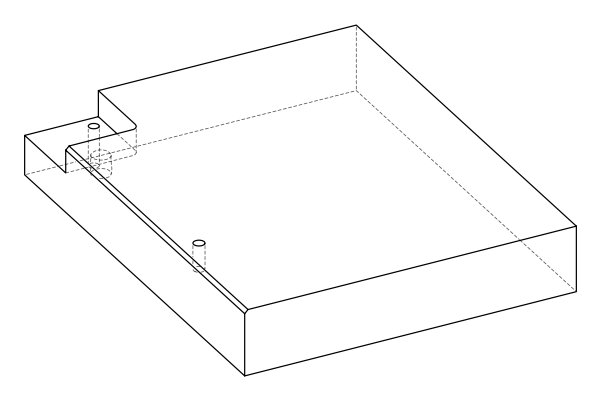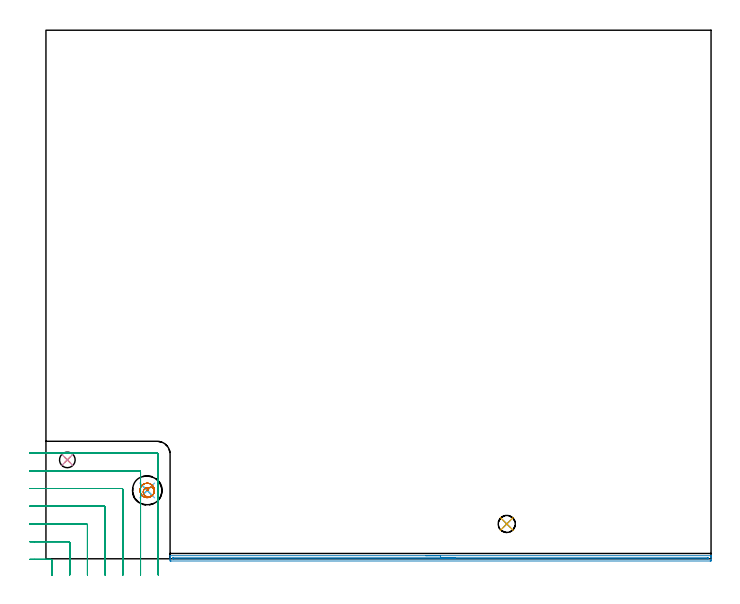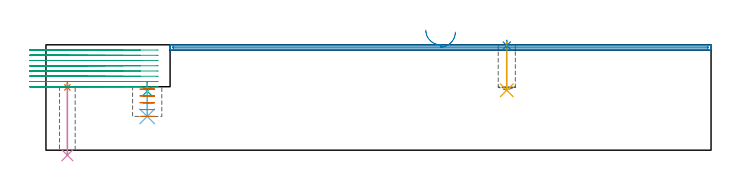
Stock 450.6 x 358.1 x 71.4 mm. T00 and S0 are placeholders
(PLAN: 9 operations, 6 tool changes, 20 min)
(1 SPOT_DRILL | STEP1HOLE | NXT0321_9005460120000 | 0.03 min | 3095 mm3)
(2 SPOT_DRILL_1 | STEP1POCKET | NXT0321_9005460120000 | 0.03 min | 1 mm3)
(3 SPOT_DRILL_2 | STEP1POCKET_1 | NXT0321_9005460120000 | 0.06 min | 3381 mm3)
(4 DRILL_THROUGH_HOLE_INTO_CENTER | STEP1HOLE | NXT0301_077 | 0.2 min | 3841 mm3)
(5 DRILL_BLIND_HOLE_INTO_CENTER | STEP1POCKET | NXT0301_087 | 0.13 min | 3090 mm3)
(6 DRILL_BLIND_HOLE_INTO_CENTER_1 | STEP1POCKET_1 | NXT0301_128 | 0.1 min | 1961 mm3)
(7 MILL_ROUGH_BLIND_HOLE_CONTOUR | STEP1POCKET_1 | NXT0201_013 | Spiral | 1.15 min | 9570 mm3)
(8 AREA_MILL | FG_CHAMFER_SURFACE | UGT0205_001 | 6.01 min | 2392 mm3)
(9 MILL_CORNER_NOTCH_RECTANGULAR | CORNER_NOTCH_RECTANGULAR | UGT0201_008 | Follow Part, ap 4, ae 75% | 12.26 min | 177755 mm3)
(TOOL NXT0321_9005460120000 | NC Spot Drill, 142deg, 12mm, Carbide, Uncoated | D12 PA142 FL30 Z2)
(TOOL NXT0301_077 | Carbide Drill 10.6mm [860.1-1060-053A1-MM 2214] | D10.6 PA140 FL71 Z2)
(TOOL NXT0301_087 | Carbide Drill 11.6mm [860.1-1160-058A1-MM 2214] | D11.6 PA140 FL72 Z2)
(TOOL NXT0301_128 | Carbide Drill 12mm [861.1-1200-036A1-GP GC34] | D12 PA150 FL37.4 Z2)
(TOOL NXT0201_013 | ENDMILL 10mm | D10 FL30 Z4)
(TOOL UGT0205_001 | Chamfer Mill 20 x 3 x 45 deg. | D20 FL50 Z2)
(TOOL UGT0201_008 | End Mill 16 mm | D16 FL32 Z4)
(OP 1 SPOT_DRILL)
G17 G21 G94 G90
T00 M6
G54
G17 G0 G90 X14.5 Y67. S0 M3
G43 Z81.4 H0
G94 G81 G98 Z42.539 F250. R46.
G80
M5
M2
(OP 2 SPOT_DRILL_1)
G17 G21 G94 G90
T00 M6
G54
G17 G0 G90 X312.2 Y23.6 S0 M3
G43 Z81.4 H0
G94 G81 G98 Z70.901 F250. R74.4
G80
M5
M2
(OP 3 SPOT_DRILL_2)
G17 G21 G94 G90
T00 M6
G54
G17 G0 G90 X68.6 Y46.3 S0 M3
G43 Z81.4 H0
G94 G81 G98 Z40. F250. R46.
G80
M5
M2
(OP 4 DRILL_THROUGH_HOLE_INTO_CENTER)
G17 G21 G94 G90
T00 M6
G54
G17 G0 G90 X14.5 Y67. S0 M3
G43 Z81.4 H1
G94 G73 G98 Z-3.429 F250. Q9.286 R45.
G80
M5
M2
(OP 5 DRILL_BLIND_HOLE_INTO_CENTER)
G17 G21 G94 G90
T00 M6
G54
G17 G0 G90 X312.2 Y23.6 S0 M3
G43 Z81.4 H1
G94 G81 G98 Z40.6 F250. R73.4
G80
M5
M2
(OP 6 DRILL_BLIND_HOLE_INTO_CENTER_1)
G17 G21 G94 G90
T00 M6
G54
G17 G0 G90 X68.6 Y46.3 S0 M3
G43 Z81.4 H1
G94 G81 G98 Z22.9 F250. R45.
G80
M5
M2
(OP 7 MILL_ROUGH_BLIND_HOLE_CONTOUR)
G17 G21 G94 G90
T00 M6
G54
G17 G0 G90 X68.6 Y46.3 S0 M3
G43 Z81.4 H0
Z41.38
G94 G3 X68.655 Y48.04 R0.871 F250.
X66.155 Y46.454 R2.518
X68.839 Y42.022 R3.252
X73.461 Y45.686 R4.215
X69.214 Y51.161 R4.9
X73.461 Y45.686 R-4.9
X71.338 Y48.424 R2.45
X68.6 Y46.3 R2.45
G0 Z36.76
G3 X68.655 Y48.04 R0.871
X66.155 Y46.454 R2.518
X68.839 Y42.022 R3.252
X73.461 Y45.686 R4.215
X69.214 Y51.161 R4.9
X73.461 Y45.686 R-4.9
X71.338 Y48.424 R2.45
X68.6 Y46.3 R2.45
G0 Z32.14
G3 X68.655 Y48.04 R0.871
X66.155 Y46.454 R2.518
X68.839 Y42.022 R3.252
X73.461 Y45.686 R4.215
X69.214 Y51.161 R4.9
X73.461 Y45.686 R-4.9
X71.338 Y48.424 R2.45
X68.6 Y46.3 R2.45
G0 Z27.52
G3 X68.655 Y48.04 R0.871
X66.155 Y46.454 R2.518
X68.839 Y42.022 R3.252
X73.461 Y45.686 R4.215
X69.214 Y51.161 R4.9
X73.461 Y45.686 R-4.9
X71.338 Y48.424 R2.45
X68.6 Y46.3 R2.45
G0 Z22.9
G3 X68.655 Y48.04 R0.871
X66.155 Y46.454 R2.518
X68.839 Y42.022 R3.252
X73.461 Y45.686 R4.215
X69.214 Y51.161 R4.9
X73.461 Y45.686 R-4.9
X71.338 Y48.424 R2.45
X68.6 Y46.3 R2.45
G0 Z81.4
M5
M2
(OP 8 AREA_MILL)
G17 G21 G94 G90
T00 M6
G54
G17 G0 G90 X257.353 Y2.1 S1061 M3
G43 Z81.4 H0
G94 G1 X257.392 Z80.528 F250.
X257.505 Z79.663
X257.694 Z78.812
X257.957 Z77.98
X258.29 Z77.174
X258.693 Z76.4
X259.162 Z75.664
X259.693 Z74.972
X260.282 Z74.329
X260.926 Z73.739
X261.618 Z73.208
X262.353 Z72.74
X263.127 Z72.337
X263.933 Z72.003
X264.765 Z71.741
X265.617 Z71.552
X266.482 Z71.438
X267.353 Z71.4
X450.432
X450.536 Y2.096 Z71.39
X450.564 Y2.09 Z71.383
X450.59 Y2.076 Z71.368
X450.6 Y1.743 Z71.042
Y1.405 Z70.704
Y0.742 Z70.036
Y-0.473 Z68.823
X450.596 Y-1.025 Z68.27
X450.591 Y-1.491 Z67.805
X450.46 Y-1.494 Z67.802
X449.986 Y-1.5 Z67.8
X84.714
X84.24 Y-1.494 Z67.802
X84.109 Y-1.49 Z67.805
X84.1 Y-1.025 Z68.269
Y-0.473 Z68.823
Y-0.142 Z69.154
Y0.41 Z69.706
Y0.742 Z70.036
Y1.743 Z71.043
X84.107 Y2.088 Z71.379
X84.109 Y2.097 Z71.388
X84.268 Y2.1 Z71.4
X267.353
Y0.686 Z69.986
X448.257 Y0.685 Z69.985
X448.583 Y0.679 Z69.979
X448.59 Y0.574 Z69.874
X448.596 Y0.35 Z69.65
X448.59 Y0.102 Z69.402
X448.58 Y-0.079 Z69.221
X448.087 Y-0.086 Z69.214
X86.5 Y-0.085 Z69.215
X86.443
X86.117 Y-0.079 Z69.221
X86.11 Y0.026 Z69.326
X86.103 Y0.251 Z69.551
X86.108 Y0.602 Z69.902
X86.11 Y0.674 Z69.974
X86.126 Y0.679 Z69.979
X86.175 Y0.682 Z69.982
X86.277 Y0.684 Z69.984
X86.481 Y0.686 Z69.986
X267.353
X268.225 Z70.024
X269.09 Z70.138
X269.942 Z70.326
X270.774 Z70.589
X271.58 Z70.923
X272.353 Z71.325
X273.089 Z71.794
X273.781 Z72.325
X274.425 Z72.915
X275.014 Z73.558
X275.545 Z74.25
X276.014 Z74.986
X276.417 Z75.76
X276.75 Z76.566
X277.013 Z77.398
X277.202 Z78.249
X277.315 Z79.114
X277.353 Z79.986
G0 Z81.4
M5
M2
(OP 9 MILL_CORNER_NOTCH_RECTANGULAR)
G17 G21 G94 G90
T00 M6
G54
G17 G0 G90 X4.1 Y-11. S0 M3
G43 Z81.4 H0
Z67.85
G94 G1 Y-8. F250.
Y-1.194 F500.
G3 X3.306 Y-0.4 R0.8
G1 X-7.99
X-10.99 F250.
G0 Z81.4
X16.1 Y-11.
Z67.85
G1 Y-8.
Y10.806 F500.
G3 X15.306 Y11.6 R0.8
G1 X-8.
X-11. F250.
G0 Z81.4
X28.1 Y-11.
Z67.85
G1 Y-8.
Y22.805 F500.
G3 X27.305 Y23.6 R0.8
G1 X-8.
X-11. F250.
G0 Z81.4
X40.1 Y-11.
Z67.85
G1 Y-8.
Y34.805 F500.
G3 X39.305 Y35.6 R0.8
G1 X-8.
X-11. F250.
G0 Z81.4
X52.1 Y-11.
Z67.85
G1 Y-8.
Y46.805 F500.
G3 X51.305 Y47.6 R0.8
G1 X-8.
X-11. F250.
G0 Z81.4
X64.1 Y-11.
Z67.85
G1 Y-8.
Y58.804 F500.
G3 X63.304 Y59.6 R0.8
G1 X-8.
X-11. F250.
G0 Z81.4
X76.1 Y-11.
Z67.85
G1 Y-8.
Y70.8 F500.
G3 X75.3 Y71.6 R0.8
G1 X-8.
X-11. F250.
G0 Z81.4
X4.1 Y-11.
Z64.3
G1 Y-8.
Y-1.194 F500.
G3 X3.306 Y-0.4 R0.8
G1 X-7.99
X-10.99 F250.
G0 Z81.4
X16.1 Y-11.
Z64.3
G1 Y-8.
Y10.805 F500.
G3 X15.305 Y11.6 R0.8
G1 X-8.
X-11. F250.
G0 Z81.4
X28.1 Y-11.
Z64.3
G1 Y-8.
Y22.805 F500.
G3 X27.305 Y23.6 R0.8
G1 X-8.
X-11. F250.
G0 Z81.4
X40.1 Y-11.
Z64.3
G1 Y-8.
Y34.805 F500.
G3 X39.305 Y35.6 R0.8
G1 X-8.
X-11. F250.
G0 Z81.4
X52.1 Y-11.
Z64.3
G1 Y-8.
Y46.805 F500.
G3 X51.305 Y47.6 R0.8
G1 X-8.
X-11. F250.
G0 Z81.4
X64.1 Y-11.
Z64.3
G1 Y-8.
Y58.804 F500.
G3 X63.304 Y59.6 R0.8
G1 X-8.
X-11. F250.
G0 Z81.4
X76.1 Y-11.
Z64.3
G1 Y-8.
Y70.8 F500.
G3 X75.3 Y71.6 R0.8
G1 X-8.
X-11. F250.
G0 Z81.4
X4.1 Y-11.
Z60.75
G1 Y-8.
Y-1.194 F500.
G3 X3.306 Y-0.4 R0.8
G1 X-7.99
X-10.99 F250.
G0 Z81.4
X16.1 Y-11.
Z60.75
G1 Y-8.
Y10.805 F500.
G3 X15.305 Y11.6 R0.8
G1 X-8.
X-11. F250.
G0 Z81.4
X28.1 Y-11.
Z60.75
G1 Y-8.
Y22.805 F500.
G3 X27.305 Y23.6 R0.8
G1 X-8.
X-11. F250.
G0 Z81.4
X40.1 Y-11.
Z60.75
G1 Y-8.
Y34.805 F500.
G3 X39.305 Y35.6 R0.8
G1 X-8.
X-11. F250.
G0 Z81.4
X52.1 Y-11.
Z60.75
G1 Y-8.
Y46.805 F500.
G3 X51.305 Y47.6 R0.8
G1 X-8.
X-11. F250.
G0 Z81.4
X64.1 Y-11.
Z60.75
G1 Y-8.
Y58.804 F500.
G3 X63.304 Y59.6 R0.8
G1 X-8.
X-11. F250.
G0 Z81.4
X76.1 Y-11.
Z60.75
G1 Y-8.
Y70.8 F500.
G3 X75.3 Y71.6 R0.8
G1 X-8.
X-11. F250.
G0 Z81.4
X4.1 Y-11.
Z57.2
G1 Y-8.
Y-1.194 F500.
G3 X3.306 Y-0.4 R0.8
G1 X-7.99
X-10.99 F250.
G0 Z81.4
X16.1 Y-11.
Z57.2
G1 Y-8.
Y10.805 F500.
G3 X15.305 Y11.6 R0.8
G1 X-8.
X-11. F250.
G0 Z81.4
X28.1 Y-11.
Z57.2
G1 Y-8.
Y22.805 F500.
G3 X27.305 Y23.6 R0.8
G1 X-8.
X-11. F250.
G0 Z81.4
X40.1 Y-11.
Z57.2
G1 Y-8.
Y34.805 F500.
G3 X39.305 Y35.6 R0.8
G1 X-8.
X-11. F250.
G0 Z81.4
X52.1 Y-11.
Z57.2
G1 Y-8.
Y46.805 F500.
G3 X51.305 Y47.6 R0.8
G1 X-8.
X-11. F250.
G0 Z81.4
X64.1 Y-11.
Z57.2
G1 Y-8.
Y58.804 F500.
G3 X63.304 Y59.6 R0.8
G1 X-8.
X-11. F250.
G0 Z81.4
X76.1 Y-11.
Z57.2
G1 Y-8.
Y70.8 F500.
G3 X75.3 Y71.6 R0.8
G1 X-8.
X-11. F250.
G0 Z81.4
X4.1 Y-11.
Z53.65
G1 Y-8.
Y-1.194 F500.
G3 X3.306 Y-0.4 R0.8
G1 X-7.99
X-10.99 F250.
G0 Z81.4
X16.1 Y-11.
Z53.65
G1 Y-8.
Y10.805 F500.
G3 X15.305 Y11.6 R0.8
G1 X-8.
X-11. F250.
G0 Z81.4
X28.1 Y-11.
Z53.65
G1 Y-8.
Y22.805 F500.
G3 X27.305 Y23.6 R0.8
G1 X-8.
X-11. F250.
G0 Z81.4
X40.1 Y-11.
Z53.65
G1 Y-8.
Y34.805 F500.
G3 X39.305 Y35.6 R0.8
G1 X-8.
X-11. F250.
G0 Z81.4
X52.1 Y-11.
Z53.65
G1 Y-8.
Y46.805 F500.
G3 X51.305 Y47.6 R0.8
G1 X-8.
X-11. F250.
G0 Z81.4
X64.1 Y-11.
Z53.65
G1 Y-8.
Y58.804 F500.
G3 X63.304 Y59.6 R0.8
G1 X-8.
X-11. F250.
G0 Z81.4
X76.1 Y-11.
Z53.65
G1 Y-8.
Y70.8 F500.
G3 X75.3 Y71.6 R0.8
G1 X-8.
X-11. F250.
G0 Z81.4
X4.1 Y-11.
Z50.1
G1 Y-8.
Y-1.194 F500.
G3 X3.306 Y-0.4 R0.8
G1 X-7.99
X-10.99 F250.
G0 Z81.4
X16.1 Y-11.
Z50.1
G1 Y-8.
Y10.805 F500.
G3 X15.305 Y11.6 R0.8
G1 X-8.
X-11. F250.
G0 Z81.4
X28.1 Y-11.
Z50.1
G1 Y-8.
Y22.805 F500.
G3 X27.305 Y23.6 R0.8
G1 X-8.
X-11. F250.
G0 Z81.4
X40.1 Y-11.
Z50.1
G1 Y-8.
Y34.805 F500.
G3 X39.305 Y35.6 R0.8
G1 X-8.
X-11. F250.
G0 Z81.4
X52.1 Y-11.
Z50.1
G1 Y-8.
Y46.805 F500.
G3 X51.305 Y47.6 R0.8
G1 X-8.
X-11. F250.
G0 Z81.4
X64.1 Y-11.
Z50.1
G1 Y-8.
Y58.804 F500.
G3 X63.304 Y59.6 R0.8
G1 X-8.
X-11. F250.
G0 Z81.4
X76.1 Y-11.
Z50.1
G1 Y-8.
Y70.8 F500.
G3 X75.3 Y71.6 R0.8
G1 X-8.
X-11. F250.
G0 Z81.4
X4.1 Y-11.
Z46.55
G1 Y-8.
Y-1.194 F500.
G3 X3.306 Y-0.4 R0.8
G1 X-7.99
X-10.99 F250.
G0 Z81.4
X16.1 Y-11.
Z46.55
G1 Y-8.
Y10.805 F500.
G3 X15.305 Y11.6 R0.8
G1 X-8.
X-11. F250.
G0 Z81.4
X28.1 Y-11.
Z46.55
G1 Y-8.
Y22.805 F500.
G3 X27.305 Y23.6 R0.8
G1 X-8.
X-11. F250.
G0 Z81.4
X40.1 Y-11.
Z46.55
G1 Y-8.
Y34.805 F500.
G3 X39.305 Y35.6 R0.8
G1 X-8.
X-11. F250.
G0 Z81.4
X52.1 Y-11.
Z46.55
G1 Y-8.
Y46.805 F500.
G3 X51.305 Y47.6 R0.8
G1 X-8.
X-11. F250.
G0 Z81.4
X64.1 Y-11.
Z46.55
G1 Y-8.
Y58.804 F500.
G3 X63.304 Y59.6 R0.8
G1 X-8.
X-11. F250.
G0 Z81.4
X76.1 Y-11.
Z46.55
G1 Y-8.
Y70.8 F500.
G3 X75.3 Y71.6 R0.8
G1 X-8.
X-11. F250.
G0 Z81.4
X4.1 Y-11.
Z43.
G1 Y-8.
Y-1.194 F500.
G3 X3.306 Y-0.4 R0.8
G1 X-7.99
X-10.99 F250.
G0 Z81.4
X16.1 Y-11.
Z43.
G1 Y-8.
Y10.805 F500.
G3 X15.305 Y11.6 R0.8
G1 X-8.
X-11. F250.
G0 Z81.4
X28.1 Y-11.
Z43.
G1 Y-8.
Y22.805 F500.
G3 X27.305 Y23.6 R0.8
G1 X-8.
X-11. F250.
G0 Z81.4
X40.1 Y-11.
Z43.
G1 Y-8.
Y34.805 F500.
G3 X39.305 Y35.6 R0.8
G1 X-8.
X-11. F250.
G0 Z81.4
X52.1 Y-11.
Z43.
G1 Y-8.
Y46.805 F500.
G3 X51.305 Y47.6 R0.8
G1 X-8.
X-11. F250.
G0 Z81.4
X64.1 Y-11.
Z43.
G1 Y-8.
Y58.804 F500.
G3 X63.304 Y59.6 R0.8
G1 X-8.
X-11. F250.
G0 Z81.4
X76.1 Y-11.
Z43.
G1 Y-8.
Y70.8 F500.
G3 X75.3 Y71.6 R0.8
G1 X-8.
X-11. F250.
G0 Z81.4
M5
M2
